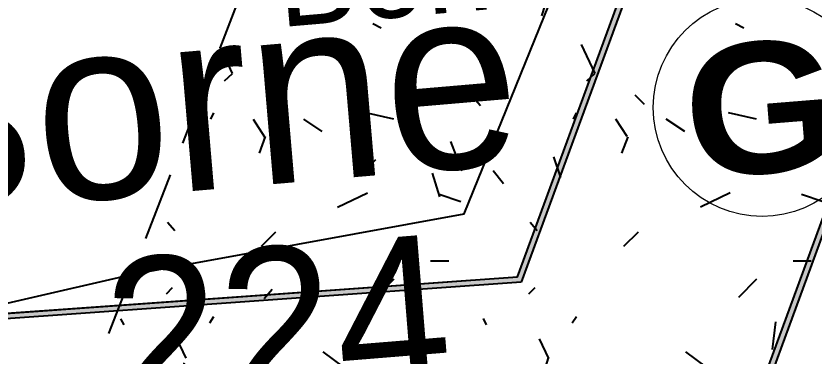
# Model space of a CAD drawing. Header units: metres. Extents: x 1851758 to 1852050, y 5187822 to 5188223.
# Drawn here: x 1851974.421 to 1851978.824, y 5187888.983 to 5187890.857 of the extents above; entities that cross this region are included whole.
import ezdxf
from ezdxf.enums import TextEntityAlignment as Align

# ---------------------------------------------------------------- set-up
doc = ezdxf.new("R2010")
doc.units = ezdxf.units.M
doc.header["$LTSCALE"] = 2.5
doc.header["$PDMODE"] = 35
doc.header["$PDSIZE"] = 0.03
doc.linetypes.add('L8', pattern=[0.22499999999999998, 0.15, -0.075])
doc.layers.get('0').update_dxf_attribs({"linetype": 'CONTINUOUS', "lineweight": 30})
doc.layers.add('N', color=1, linetype='CONTINUOUS', plot=False)
for name, color, linetype, lineweight in [('PAR_COT', 150, 'CONTINUOUS', 20), ('PRO_DEMOL_P', 7, 'CONTINUOUS', 50), ('PRO_IMP_REP', 6, 'CONTINUOUS', 15), ('PRO_IMP_REP_VENTE', 6, 'CONTINUOUS', 15), ('PRO_PAR_P_DA', 7, 'CONTINUOUS', 70), ('PRO_PAR_SURF', 157, 'CONTINUOUS', 20), ('Z', 7, 'CONTINUOUS', 9)]:
    doc.layers.add(name, color=color, linetype=linetype, lineweight=lineweight)
for name, color, linetype in [('PFM_VRD ET 2D', 7, 'CONTINUOUS'), ('PRO_DEMOL_VEG', 94, 'CONTINUOUS'), ('PRO_PAR_N_DA', 6, 'CONTINUOUS'), ('PRO_VOI', 7, 'CONTINUOUS'), ('PRO_VOI_PLANCHETTES', 232, 'CONTINUOUS')]:
    doc.layers.add(name, color=color, linetype=linetype)
doc.styles.add('_ECRITURE', font='NEWSGOTN.TTF')
doc.styles.add('ARIAL_B', font='arialbd.ttf', dxfattribs={"width": 1.1})
doc.styles.add('SIMPLEX', font='SIMPLEX.SHX', dxfattribs={"oblique": 27})
doc.styles.get("Standard").update_dxf_attribs({"font": 'arial.ttf'})

# ---------------------------------------------------------------- blocks, each defined once
blk = doc.blocks.new('TCPOINT')
blk.add_point((0, 0))
at = {"layer": 'N'}
blk.add_attdef('MAT', (0.2000000029802322, 0.2000000029802322), '', height=0.34, dxfattribs=at)
at = {"layer": 'Z', "style": 'SIMPLEX'}
blk.add_attdef('ALT', (0.2000000029802322, -0.5400000214576721), '', height=0.34, dxfattribs=at)

msp = doc.modelspace()

# ---------------------------------------------------------------- hatches: boundary and pattern name
at = {"layer": 'PRO_DEMOL_VEG'}
h = msp.add_hatch(dxfattribs=at)
h.set_pattern_fill('HAIE', color=256, scale=2)
h.set_pattern_definition([(109.29004622, (1.40212, 0.0074318), (-12.00000000075111, 34.00000000060249), [0.120678, -42.2585622]), (161.565051177, (0.8664, 1.825), (-2.000000000001025, 2.721489700263646e-12), [0.12626, -6.19829532034]), (106.927513064, (0.7466, 1.865), (-7.999999999929839, 26.00000000000915), [0.13692, -47.9463411206]), (111.250505507, (0.8720399999999999, 0), (-3.999999999979282, 10.00000000001609), [0.17299, -38.4534258316]), (28.4429286244, (0.6042, 1.1642), (21.99999999990607, 11.99999999996743), [0.15552, -54.43385625579999]), (83.65980825410001, (0.587, 1.0104), (-5.666855873442955e-13, 2.000000000000791), [0.15476, -17.95601027628]), (28.07248693590001, (1.6701, 1.9105), (26.00000000007152, 14.0000000000657), [0.096834, -33.903166]), (69.44395478040002, (1.7556, 0.09287999999999999), (2.000000000005118, 6.000000000007711), [0.09739999999999999, -16.99060749064]), (122.905242923, (1.784, 0.18408), (-4.000000000000212, 5.999999999997449), [0.1153, -40.3816134626]), (135, (1.8809, 0.3607), (-2.00000000000128, 2.220446049250313e-16), [0.072554, -2.75587312474]), (156.250505507, (1.9892, 1.5972), (-31.99999999991917, 14.00000000005319), [0.15574, -54.470261135]), (45, (1.76696, 1.58004), (2.220446049250313e-16, 2.00000000000128), [0.112844, -2.71558312474]), (48.3664606634, (1.784, 1.2952), (14.00000000003666, 16.00000000002448), [0.06856, -24.0146291576]), (34.6951535312, (1.7954, 0.9420000000000001), (19.99999999992614, 13.99999999993134), [0.09009999999999999, -31.5326766016]), (128.290163192, (1.1, 1.9276), (-7.999999999953592, 10.0000000000289), [0.09224, -48.3226337476]), (72.2553283749, (1.3052, 0.8222), (14.00000000002594, 43.99999999996736), [0.14956, -52.34805899359999]), (115.346175942, (1.3508, 0.9646), (-2.000000000006953, 4.00000000000519), [0.11984, -41.92775208320001]), (115.016893478, (1.6076, 0.5318), (-1.999999999991585, 4.000000000000509), [0.17592, -32.9299707144]), (41.1859251657, (1.5618, 0.4918), (2.000000000007214, 2.000000000005787), [0.06054, -21.1997516254]), (63.4349488229, (1.48768, 0.28088), (7.683853553430708e-13, 2.000000000000188), [0.038226, -4.433909955]), (131.185925166, (0.9746, 0.355), (-2.000000000016259, 1.999999999996742), [0.12114, -21.1391516254]), (159.44395478, (1.08862, 0.56006), (-5.999999999993748, 2.000000000047006), [0.09740399999999999, -16.99060349064]), (19.7988763545, (0.7466, 0.7652), (21.99999999991514, 7.999999999958519), [0.06677999999999999, -53.0745410224]), (116.565051177, (1.00886, 1.14702), (-1.999999999997466, 2.00000000000291), [0.038226, -4.433909955]), (45, (1.24246, 1.31794), (2.220446049250313e-16, 2.00000000000128), [0.04837, -2.78005712474]), (56.30993247399999, (1.48188, 1.15838), (1.999999999999754, 3.999999999998197), [0.041158, -7.16994455092]), (131.185925166, (1.2882, 1.6656), (-2.000000000016259, 1.999999999996742), [0.06062000000000001, -21.1996716254]), (0, (0.7, 1.5), (0, 2), [0.1, -1.9]), (146.309932474, (0.10246, 0.2126), (-3.999999999998197, 1.999999999999754), [0.12314, -7.08796255092]), (143.130102354, (0.2222, 0.9133600000000001), (-5.999999999989112, 4.000000000016334), [0.142448, -9.857552]), (36.3843518158, (0, 0.91912), (7.999999999998896, 5.999999999991398), [0.134434, -47.06726088479999]), (136.73570459, (0.108186, 1.33496), (-32.00000000032876, 29.9999999991823), [0.133152, -46.55731811999999]), (25.70995378079999, (0.188, 1.7966), (3.999999999998412, 1.99999999999826), [0.18352, -59.749776255]), (127.405356631, (0.3418, 0.315), (-19.99999999980061, 26.00000000012431), [0.122, -42.679869118]), (45, (0.35894, 0.018788), (2.220446049250313e-16, 2.00000000000128), [0.056422, -2.77200512474]), (153.434948823, (0.42738, 0.7823399999999999), (-2.000000000000188, -2.722044811775959e-12), [0.05086999999999999, -4.421265954999999]), (167.471192291, (0.4958, 0.2808), (-10.00000000000823, 1.999999999974886), [0.15776, -18.28132891458]), (45, (0.4, 1.3), (2.220446049250313e-16, 2.00000000000128), [0.141422, -2.68700512474])])
edge = h.paths.add_edge_path()
edge.add_line((1851974.492656803, 5187887.982872954), (1851978.834558276, 5187888.245566652))
edge.add_arc((1851937.385270409, 5187915.330256519), 49.51387573068713, 326.8377279627563, 333.4261478764597)
edge.add_arc((1851969.924446991, 5187898.31779015), 12.8185845347243, 336.3721624291435, 356.8639338718928)
edge.add_arc((1851963.75904068, 5187897.848276618), 18.96621016543794, 359.299857697093, 371.0416900252248)
edge.add_arc((1851978.705081291, 5187900.350344681), 3.839254114517105, 17.12351222171914, 45.1657280511988)
edge.add_line((1851981.411980113, 5187903.072948384), (1851977.359333911, 5187895.333842533))
edge.add_line((1851977.359333911, 5187895.333842533), (1851974.492656803, 5187887.982872954))
at = {"layer": 'PRO_VOI_PLANCHETTES'}
h = msp.add_hatch(color=256, dxfattribs=at)
h.dxf.hatch_style = 1
h.paths.add_polyline_path([(1851940.187918592, 5187882.408211155), (1851939.980207335, 5187885.299612344), (1851978.239403732, 5187888.020487358), (1851979.706687353, 5187892.016918682), (1851978.598350222, 5187910.576353617), (1851978.628275289, 5187910.578503358), (1851979.737007255, 5187892.012456814), (1851978.260880292, 5187887.991938936), (1851940.012281353, 5187885.27181758), (1851940.217825222, 5187882.410587083)])
h = msp.add_hatch(color=256, dxfattribs=at)
h.dxf.hatch_style = 1
h.paths.add_polyline_path([(1851899.136418679, 5187902.862846924), (1851900.493980764, 5187883.965187418), (1851977.187052297, 5187889.419360055), (1851978.221012183, 5187892.235550203), (1851977.132021916, 5187910.471016141), (1851977.161946983, 5187910.473165886), (1851978.251332085, 5187892.231088336), (1851977.208528857, 5187889.390811632), (1851900.466205922, 5187883.93313639), (1851899.10649579, 5187902.860697336)])

# ---------------------------------------------------------------- linework, layer by layer
at = {"layer": 'PAR_COT'}
msp.add_circle((1851978.536799738, 5187890.352342579), 0.6, dxfattribs=at)
at = {"layer": 'PFM_VRD ET 2D', "flags": 128}
msp.add_lwpolyline([(1851956.64231858, 5187889.105274023), (1851969.131087308, 5187889.483381683), (1851971.365159399, 5187889.510527665), (1851973.82817154, 5187889.150411138), (1851975.058335651, 5187889.433433252), (1851976.892652031, 5187889.766425577), (1851977.906102533, 5187892.262393173), (1851977.915718704, 5187892.660480433), (1851978.000550186, 5187895.013365182), (1851978.004172869, 5187895.79560364), (1851978.016026856, 5187896.171344387), (1851977.9640652, 5187896.488663168), (1851977.389080499, 5187902.175467564), (1851977.228363355, 5187904.91272902), (1851976.726327582, 5187909.824769163), (1851976.718742459, 5187909.967552369), (1851976.728070813, 5187909.978194277), (1851976.512513479, 5187909.955986104), (1851968.030370547, 5187909.369288824), (1851959.682987822, 5187908.679892112)], dxfattribs=at)
at = {"layer": 'PRO_DEMOL_VEG', "linetype": 'L8', "flags": 128}
msp.add_lwpolyline([(1851974.492656803, 5187887.982872954), (1851978.834558276, 5187888.245566652, 0.02875532669727451), (1851981.668425343, 5187893.180175729, 0.08965125473880017), (1851982.723834815, 5187897.616519311, 0.05127828257998984), (1851982.374149987, 5187901.480745965, 0.1229715434734132), (1851981.411980113, 5187903.072948384), (1851977.359333911, 5187895.333842533)], format="xyb", close=True, dxfattribs=at)
at = {"layer": 'PRO_PAR_SURF', "flags": 128}
for points in [[(1851898.993112822, 5187904.857706177), (1851977.132021916, 5187910.471016141), (1851978.221012183, 5187892.235550203), (1851977.187052297, 5187889.419360055), (1851900.493980764, 5187883.965187418)], [(1851977.132021916, 5187910.471016142), (1851898.993112822, 5187904.857706177), (1851900.493980764, 5187883.965187418), (1851977.187052297, 5187889.419360055), (1851978.221012183, 5187892.235550203)]]:
    msp.add_lwpolyline(points, close=True, dxfattribs=at)
at = {"layer": 'PRO_VOI', "flags": 128}
msp.add_lwpolyline([(1851900.326973582, 5187886.289976029), (1851900.493980764, 5187883.965187418), (1851977.187052297, 5187889.419360056), (1851978.077449698, 5187891.844529949)], dxfattribs=at)
at = {"layer": 'PRO_VOI_PLANCHETTES', "flags": 128}
for points in [[(1851940.187918592, 5187882.408211155), (1851939.980207335, 5187885.299612344), (1851978.239403732, 5187888.020487358), (1851979.706687353, 5187892.016918682), (1851978.598350222, 5187910.576353617), (1851978.628275289, 5187910.578503358), (1851979.737007255, 5187892.012456814), (1851978.260880292, 5187887.991938936), (1851940.012281353, 5187885.27181758), (1851940.217825222, 5187882.410587083)], [(1851899.136418679, 5187902.862846924), (1851900.493980764, 5187883.965187418), (1851977.187052297, 5187889.419360055), (1851978.221012183, 5187892.235550203), (1851977.132021916, 5187910.471016141), (1851977.161946983, 5187910.473165886), (1851978.251332085, 5187892.231088336), (1851977.208528857, 5187889.390811632), (1851900.466205922, 5187883.93313639), (1851899.10649579, 5187902.860697336)]]:
    msp.add_lwpolyline(points, close=True, dxfattribs=at)

# ---------------------------------------------------------------- block references
at = {"layer": 'PRO_DEMOL_P'}
ref = msp.add_blockref('TCPOINT', (1851978.834558276, 5187888.245566652, 297.67), dxfattribs=dict(at, rotation=301.9002445867005))
ref.add_attrib('MAT', '221', (1851978.972299415, 5187888.213513905, 297.67), dxfattribs={"layer": 'N', "height": 0.3, "rotation": 4.640794974065966})
ref.add_attrib('ALT', '297.67', dxfattribs={"layer": 'Z', "height": 0.3, "rotation": 60.13193789889561, "style": 'SIMPLEX'}).set_placement((1851979.045811326, 5187888.09687427, 297.67), align=Align.TOP_LEFT)
at = {"layer": 'PRO_PAR_P_DA'}
ref = msp.add_blockref('TCPOINT', (1851978.077449698, 5187891.844529949), dxfattribs=dict(at, xscale=2.5, yscale=2.5, zscale=2.5))
ref.add_attrib('MAT', '224', (1851974.954361063, 5187888.659513263), dxfattribs={"layer": 'PRO_PAR_N_DA', "height": 0.8500000000000001, "rotation": 4.640794968882901, "style": '_ECRITURE'})

# ---------------------------------------------------------------- texts
at = {"layer": 'PAR_COT', "style": 'ARIAL_B', "width": 1.1}
msp.add_text('G', height=0.72, rotation=4.640794971000042, dxfattribs=at).set_placement((1851978.536799738, 5187890.352342579), align=Align.MIDDLE)
at = {"layer": 'PRO_IMP_REP', "style": '_ECRITURE'}
msp.add_text('Borne ', height=1, rotation=4.888732750168746, dxfattribs=at).set_placement((1851973.674250143, 5187889.745315436))
at = {"layer": 'PRO_IMP_REP_VENTE', "style": '_ECRITURE'}
msp.add_text('Borne ', height=0.5, rotation=4.888732760802092, dxfattribs=at).set_placement((1851975.87584992, 5187890.794922693))

doc.saveas('drawing.dxf')
